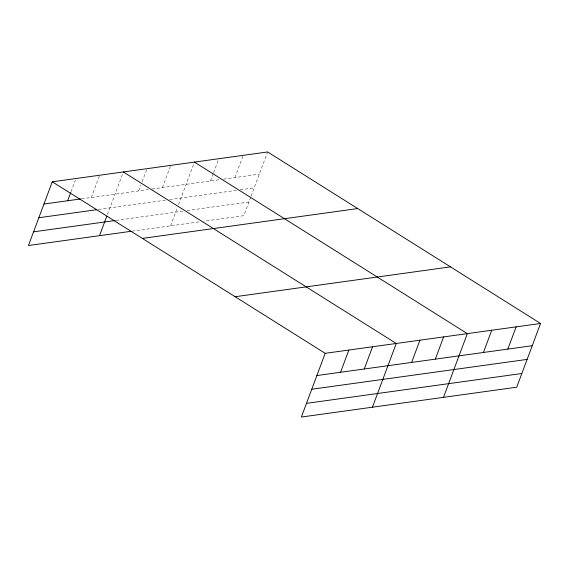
<?xml version="1.0" encoding="UTF-8"?>
<svg xmlns="http://www.w3.org/2000/svg" width="569" height="569" viewBox="0 0 569 569"><rect width="100%" height="100%" fill="white"/><g stroke="black" fill="none" stroke-linecap="round" stroke-linejoin="round"><path stroke-width="0.43" stroke-dasharray="2.85 2.13" d="M71.04 191.696L75.35 180.167M91.339 197.471L99.347 176.063M107.434 214.513L123.345 171.952M138.722 190.907L140.877 185.138M142.108 181.845L147.037 168.673M162.414 187.621L170.728 165.387M170.593 225.822L177.265 207.984M178.502 204.669L194.413 162.101M210.509 180.956L213.283 173.545M213.588 172.72L218.823 158.723M234.919 177.571L243.233 155.337M250.794 197.009L243.817 215.679L203.716 221.234M251.107 196.177L267.643 151.951M81.687 198.809L148.374 189.569M151.88 189.079L220.103 179.626M223.589 179.143L259.329 174.192M98.508 209.456L166.07 200.096M169.576 199.612L236.775 190.295M240.26 189.811L254.208 187.884M116.048 220.402L182.685 211.17M187.045 210.566L248.938 201.988M131.987 231.178L200.231 221.718"/><path stroke-width="0.85" d="M540.55 323.477L325.184 353.321L301.357 417.049L516.723 387.197L540.55 323.477L267.643 151.951L52.277 181.803L28.45 245.524L131.105 231.299M67.654 200.757L70.734 192.521M99.518 235.673L106.808 216.177M340.561 372.275L348.875 350.042M364.252 368.989L372.567 346.756M372.432 407.198L396.252 343.477L123.345 171.952M411.629 362.425L419.943 340.191M435.321 359.146L443.635 336.905M443.5 397.347L467.327 333.626L194.413 162.101M483.422 352.474L491.737 330.24M507.825 349.096L516.14 326.862M43.962 204.036L80.812 198.93M38.841 217.728L96.751 209.705M33.571 231.832L115.166 220.523M142.335 238.404L357.702 208.56M235.125 296.719L450.492 266.875M316.869 375.561L532.235 345.71M311.748 389.246L527.114 359.402M306.478 403.357L521.844 373.506M52.277 181.803L325.184 353.321"/></g></svg>
